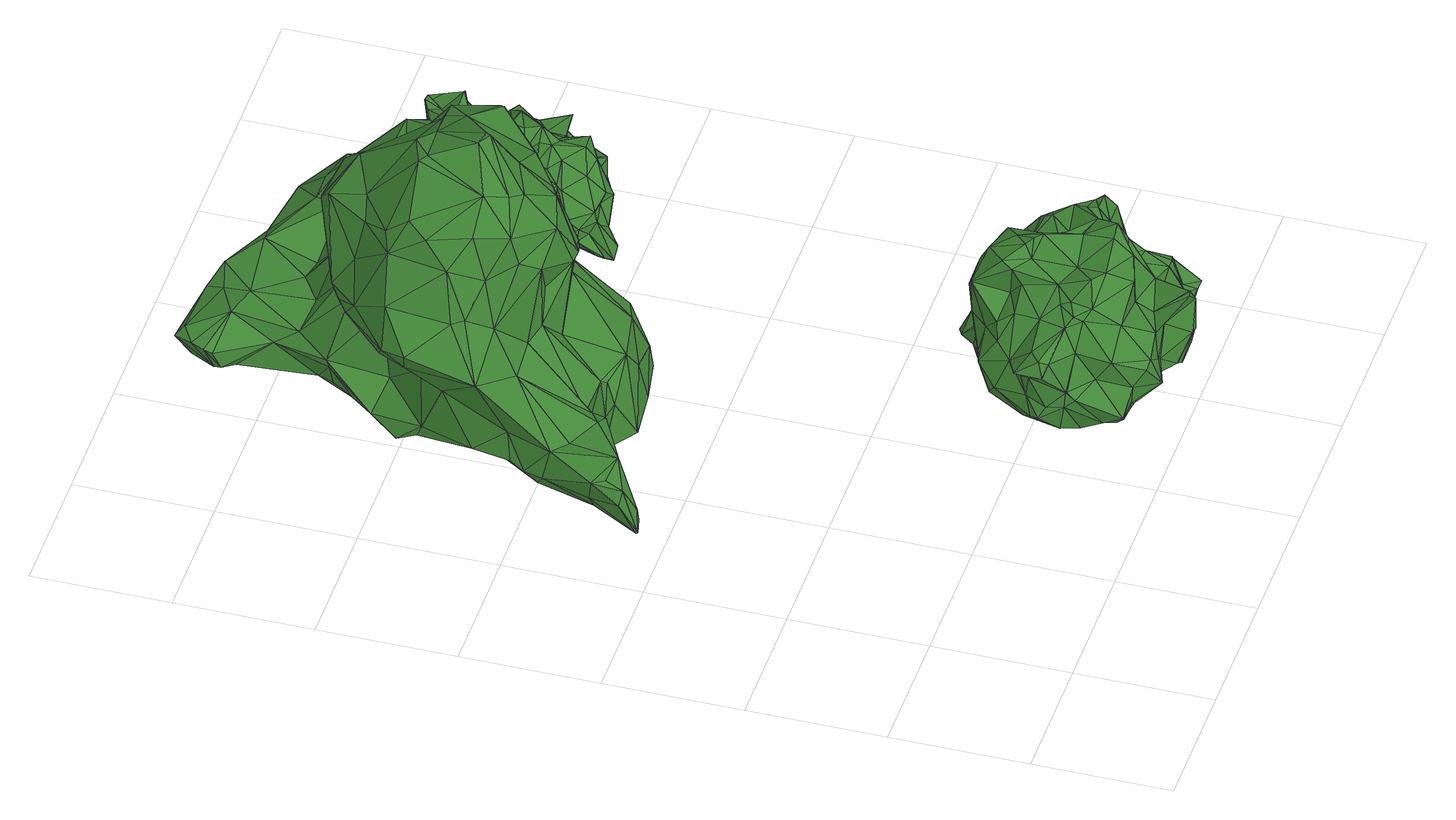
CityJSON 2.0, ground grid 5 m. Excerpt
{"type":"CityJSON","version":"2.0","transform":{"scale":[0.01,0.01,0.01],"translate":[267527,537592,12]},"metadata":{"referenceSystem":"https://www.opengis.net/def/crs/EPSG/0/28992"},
"CityObjects":{
"tree1":{"type":"SolitaryVegetationObject","attributes":{"gtid":482,"crown_width_m":8.17,"crown_median_z":16.03,"crown_r50_m":0.306,"crown_porosity":0.912,"trunk_H_m":2.84,"trunk_DBH_m":0.209,"trunk_radius_m":0.105,"trunk_base_height_m":13.19,"original_gtid":"484"},"geometry":[{"type":"Solid","lod":"3","boundaries":[[[[0,1,2]],[[3,4,5]],[[6,7,8]],[[9,10,11]],[[12,13,14]],[[15,16,17]],[[18,17,16]],[[19,20,21]],[[22,23,24]],[[25,26,27]],[[28,29,30]],[[31,32,26]],[[33,34,35]],[[12,36,13]],[[37,38,39]],[[40,41,42]],[[43,41,40]],[[44,45,46]],[[46,45,47]],[[48,49,50]],[[37,46,51]],[[52,53,54]],[[55,56,57]],[[14,13,58]],[[46,47,51]],[[59,56,60]],[[61,62,63]],[[64,20,65]],[[66,20,64]],[[67,68,69]],[[70,60,56]],[[70,56,55]],[[71,72,73]],[[74,75,76]],[[77,78,79]],[[80,81,75]],[[82,75,81]],[[83,84,85]],[[86,87,88]],[[89,9,90]],[[70,55,38]],[[38,55,57]],[[91,92,30]],[[75,74,80]],[[93,94,95]],[[50,96,97]],[[98,99,100]],[[9,11,101]],[[63,95,94]],[[21,20,66]],[[102,70,42]],[[64,65,103]],[[59,60,17]],[[43,104,58]],[[1,105,106]],[[9,89,10]],[[107,108,109]],[[110,111,112]],[[23,92,24]],[[113,95,63]],[[114,115,107]],[[108,107,115]],[[54,116,117]],[[118,54,117]],[[54,119,52]],[[120,121,122]],[[120,122,123]],[[124,17,18]],[[124,59,17]],[[24,125,126]],[[22,30,23]],[[28,30,22]],[[21,66,127]],[[99,49,71]],[[71,86,72]],[[106,72,86]],[[10,89,8]],[[11,10,128]],[[30,92,23]],[[129,94,93]],[[50,99,84]],[[130,131,127]],[[130,127,66]],[[132,0,133]],[[134,114,107]],[[134,107,135]],[[135,107,64]],[[111,136,137]],[[99,50,49]],[[24,126,22]],[[19,138,20]],[[139,140,141]],[[142,143,144]],[[139,145,146]],[[136,111,123]],[[65,147,122]],[[138,147,65]],[[148,58,45]],[[66,109,149]],[[150,92,132]],[[122,147,123]],[[142,123,147]],[[99,98,84]],[[146,151,152]],[[153,154,155]],[[156,124,157]],[[149,78,158]],[[131,77,28]],[[67,90,9]],[[1,0,105]],[[68,9,101]],[[119,54,112]],[[68,101,35]],[[33,128,7]],[[159,125,132]],[[90,16,160]],[[33,35,128]],[[161,31,26]],[[128,35,101]],[[128,101,11]],[[98,100,162]],[[148,45,163]],[[164,163,45]],[[43,37,104]],[[73,162,100]],[[69,18,67]],[[165,166,167]],[[165,167,168]],[[61,63,94]],[[61,94,129]],[[68,67,9]],[[165,169,170]],[[84,96,50]],[[148,163,171]],[[83,172,173]],[[90,169,89]],[[37,39,46]],[[85,81,174]],[[173,172,63]],[[135,103,175]],[[176,177,27]],[[112,118,178]],[[7,178,118]],[[32,179,180]],[[181,182,2]],[[27,177,25]],[[183,170,160]],[[183,165,170]],[[164,184,163]],[[62,163,184]],[[46,181,44]],[[39,181,46]],[[122,185,65]],[[79,186,162]],[[186,98,162]],[[187,157,116]],[[70,38,42]],[[123,188,120]],[[79,28,77]],[[29,28,79]],[[29,79,73]],[[189,190,164]],[[164,190,48]],[[73,79,162]],[[191,167,166]],[[67,16,90]],[[124,18,69]],[[132,133,159]],[[184,97,62]],[[192,125,159]],[[144,143,193]],[[19,193,143]],[[140,194,195]],[[64,107,109]],[[66,64,109]],[[165,168,110]],[[6,165,110]],[[129,171,61]],[[196,3,5]],[[174,108,115]],[[34,157,124]],[[84,197,76]],[[98,197,84]],[[180,146,32]],[[168,167,198]],[[191,198,167]],[[113,199,5]],[[26,200,201]],[[140,195,3]],[[60,202,17]],[[112,137,119]],[[51,104,37]],[[139,141,175]],[[96,84,83]],[[203,204,31]],[[64,103,135]],[[134,135,175]],[[134,175,141]],[[205,206,207]],[[208,92,91]],[[132,92,208]],[[19,143,138]],[[76,209,74]],[[202,15,17]],[[208,72,106]],[[91,72,208]],[[194,210,195]],[[134,141,196]],[[134,196,114]],[[25,202,161]],[[60,161,202]],[[211,212,159]],[[175,103,188]],[[84,82,85]],[[52,192,53]],[[116,54,53]],[[50,184,48]],[[205,207,126]],[[164,48,184]],[[139,213,145]],[[157,187,156]],[[30,29,91]],[[126,193,19]],[[91,29,73]],[[39,182,181]],[[155,182,39]],[[163,62,171]],[[187,116,53]],[[65,20,138]],[[39,214,155]],[[215,216,153]],[[124,153,216]],[[173,97,96]],[[15,25,177]],[[148,171,14]],[[217,194,140]],[[146,194,217]],[[146,217,140]],[[129,14,171]],[[35,69,68]],[[35,34,69]],[[196,218,114]],[[91,73,72]],[[196,5,218]],[[176,219,220]],[[128,8,7]],[[221,166,183]],[[219,166,221]],[[142,144,137]],[[142,137,136]],[[215,222,57]],[[153,222,215]],[[222,153,155]],[[120,185,121]],[[10,8,128]],[[63,172,199]],[[223,199,172]],[[154,153,224]],[[221,183,220]],[[221,220,219]],[[126,207,22]],[[45,58,47]],[[222,214,57]],[[77,131,130]],[[202,25,15]],[[155,225,182]],[[2,182,225]],[[96,83,173]],[[177,176,220]],[[144,193,192]],[[77,130,158]],[[201,176,27]],[[27,26,201]],[[58,104,47]],[[115,114,218]],[[141,140,196]],[[3,196,140]],[[139,175,226]],[[139,226,213]],[[103,65,185]],[[179,227,210]],[[195,210,227]],[[93,195,227]],[[34,124,69]],[[146,200,32]],[[218,85,174]],[[5,199,218]],[[218,199,223]],[[115,218,174]],[[37,43,38]],[[38,43,42]],[[43,40,42]],[[47,104,51]],[[228,161,60]],[[112,178,6]],[[25,161,26]],[[28,206,131]],[[180,194,146]],[[188,229,198]],[[110,229,111]],[[123,111,229]],[[230,5,4]],[[159,231,53]],[[53,192,159]],[[201,151,176]],[[187,231,156]],[[53,231,187]],[[136,123,142]],[[8,169,6]],[[177,220,15]],[[183,15,220]],[[121,185,122]],[[28,22,206]],[[156,232,124]],[[153,124,232]],[[71,100,99]],[[118,33,7]],[[112,54,118]],[[180,210,194]],[[180,179,210]],[[19,127,205]],[[31,233,203]],[[161,233,31]],[[228,233,161]],[[118,117,33]],[[228,60,233]],[[188,213,226]],[[188,226,175]],[[6,178,7]],[[6,169,165]],[[12,233,102]],[[203,233,12]],[[186,78,209]],[[74,209,78]],[[139,146,140]],[[154,234,235]],[[154,235,225]],[[148,14,58]],[[63,97,173]],[[13,41,58]],[[43,58,41]],[[80,74,78]],[[149,80,78]],[[133,211,159]],[[231,159,212]],[[231,212,236]],[[231,236,156]],[[234,211,0]],[[0,211,133]],[[209,76,197]],[[209,197,98]],[[62,97,63]],[[62,61,171]],[[63,199,113]],[[155,154,225]],[[160,16,183]],[[186,209,98]],[[153,232,224]],[[85,82,81]],[[71,87,86]],[[56,216,57]],[[237,190,238]],[[237,238,44]],[[57,214,38]],[[39,38,214]],[[88,49,48]],[[49,88,87]],[[232,239,224]],[[0,132,105]],[[149,158,130]],[[149,130,66]],[[83,223,172]],[[157,34,117]],[[95,240,93]],[[203,12,227]],[[126,125,193]],[[192,193,125]],[[223,83,85]],[[85,218,223]],[[189,164,238]],[[205,126,19]],[[92,125,24]],[[207,206,22]],[[150,132,125]],[[150,125,92]],[[155,214,222]],[[3,240,4]],[[149,109,81]],[[174,81,108]],[[108,81,109]],[[213,188,198]],[[188,123,229]],[[229,110,168]],[[198,229,168]],[[76,75,82]],[[76,82,84]],[[52,144,192]],[[240,230,4]],[[129,241,14]],[[14,241,12]],[[41,13,36]],[[240,195,93]],[[240,3,195]],[[158,78,77]],[[219,151,213]],[[145,213,151]],[[176,151,219]],[[165,183,166]],[[149,81,80]],[[145,151,146]],[[79,78,186]],[[73,100,71]],[[21,127,19]],[[206,205,127]],[[206,127,131]],[[93,241,129]],[[12,241,93]],[[1,190,237]],[[183,16,15]],[[110,112,6]],[[227,204,203]],[[234,0,2]],[[184,50,97]],[[181,237,44]],[[8,89,169]],[[160,170,169]],[[90,160,169]],[[227,179,204]],[[157,117,116]],[[34,33,117]],[[240,95,230]],[[230,113,5]],[[230,95,113]],[[208,105,132]],[[106,105,208]],[[44,238,45]],[[164,45,238]],[[18,16,67]],[[189,238,190]],[[57,216,215]],[[147,138,143]],[[56,59,216]],[[71,49,87]],[[93,227,12]],[[31,204,179]],[[31,179,32]],[[147,143,142]],[[234,212,211]],[[236,212,154]],[[154,212,234]],[[26,32,200]],[[236,154,239]],[[2,225,235]],[[2,235,234]],[[124,216,59]],[[190,242,48]],[[2,237,181]],[[2,1,237]],[[152,151,200]],[[200,151,201]],[[119,137,52]],[[144,52,137]],[[111,137,112]],[[188,103,185]],[[188,185,120]],[[232,156,239]],[[233,243,102]],[[233,60,243]],[[102,243,70]],[[60,70,243]],[[42,36,102]],[[102,36,12]],[[42,41,36]],[[154,224,239]],[[236,239,156]],[[146,152,200]],[[219,191,166]],[[219,213,191]],[[198,191,213]],[[106,86,242]],[[88,242,86]],[[88,48,242]],[[106,242,1]],[[190,1,242]],[[244,245,246]],[[244,246,247]],[[247,246,248]],[[247,248,249]],[[246,245,250]],[[246,250,248]],[[248,250,251]],[[248,251,249]],[[250,245,252]],[[250,252,251]],[[251,252,253]],[[251,253,249]],[[252,245,254]],[[252,254,253]],[[253,254,255]],[[253,255,249]],[[254,245,256]],[[254,256,255]],[[255,256,257]],[[255,257,249]],[[256,245,258]],[[256,258,257]],[[257,258,259]],[[257,259,249]],[[258,245,260]],[[258,260,259]],[[259,260,261]],[[259,261,249]],[[260,245,262]],[[260,262,261]],[[261,262,263]],[[261,263,249]],[[262,245,264]],[[262,264,263]],[[263,264,265]],[[263,265,249]],[[264,245,266]],[[264,266,265]],[[265,266,267]],[[265,267,249]],[[266,245,268]],[[266,268,267]],[[267,268,269]],[[267,269,249]],[[268,245,270]],[[268,270,269]],[[269,270,271]],[[269,271,249]],[[270,245,272]],[[270,272,271]],[[271,272,273]],[[271,273,249]],[[272,245,274]],[[272,274,273]],[[273,274,275]],[[273,275,249]],[[274,245,276]],[[274,276,275]],[[275,276,277]],[[275,277,249]],[[276,245,278]],[[276,278,277]],[[277,278,279]],[[277,279,249]],[[278,245,280]],[[278,280,279]],[[279,280,281]],[[279,281,249]],[[280,245,282]],[[280,282,281]],[[281,282,283]],[[281,283,249]],[[282,245,284]],[[282,284,283]],[[283,284,285]],[[283,285,249]],[[284,245,286]],[[284,286,285]],[[285,286,287]],[[285,287,249]],[[286,245,288]],[[286,288,287]],[[287,288,289]],[[287,289,249]],[[288,245,290]],[[288,290,289]],[[289,290,291]],[[289,291,249]],[[290,245,292]],[[290,292,291]],[[291,292,293]],[[291,293,249]],[[292,245,244]],[[292,244,293]],[[293,244,247]],[[293,247,249]]]]}]},
"tree2":{"type":"SolitaryVegetationObject","attributes":{"gtid":319,"crown_width_m":15.21,"crown_median_z":16.75,"crown_r50_m":0.359,"crown_porosity":0.892,"trunk_H_m":3.74,"trunk_DBH_m":0.503,"trunk_radius_m":0.252,"trunk_base_height_m":13.01,"original_gtid":"319"},"geometry":[{"type":"Solid","lod":"3","boundaries":[[[[294,295,296]],[[297,298,299]],[[300,301,302]],[[303,304,305]],[[306,307,308]],[[296,309,310]],[[311,312,313]],[[305,313,312]],[[302,314,315]],[[316,317,318]],[[319,318,317]],[[320,321,322]],[[323,324,325]],[[326,327,328]],[[327,329,328]],[[330,331,332]],[[333,332,331]],[[334,316,318]],[[335,336,337]],[[338,339,340]],[[341,342,343]],[[344,345,346]],[[347,348,349]],[[342,350,343]],[[299,351,294]],[[295,294,351]],[[352,353,354]],[[347,355,348]],[[294,356,357]],[[358,357,356]],[[359,360,361]],[[362,361,360]],[[363,298,297]],[[364,365,366]],[[299,298,351]],[[351,298,295]],[[363,295,298]],[[363,367,309]],[[363,296,295]],[[368,297,299]],[[363,309,296]],[[369,370,362]],[[371,372,347]],[[373,374,375]],[[375,326,373]],[[376,377,378]],[[339,379,380]],[[381,382,383]],[[321,320,384]],[[385,384,320]],[[385,365,384]],[[334,318,386]],[[387,388,389]],[[299,357,390]],[[299,391,392]],[[393,301,394]],[[301,395,394]],[[396,397,300]],[[398,399,400]],[[401,402,403]],[[359,396,315]],[[316,404,311]],[[381,405,406]],[[407,408,409]],[[330,410,411]],[[330,411,412]],[[413,311,313]],[[413,313,414]],[[415,416,417]],[[418,419,402]],[[346,389,344]],[[420,421,422]],[[361,396,359]],[[423,396,361]],[[424,425,426]],[[427,426,425]],[[392,424,426]],[[423,397,396]],[[403,402,428]],[[403,428,390]],[[429,388,387]],[[382,430,383]],[[368,426,431]],[[432,324,433]],[[434,325,435]],[[336,436,437]],[[438,436,336]],[[297,367,363]],[[392,391,424]],[[366,367,364]],[[439,440,441]],[[376,442,443]],[[444,445,434]],[[344,446,345]],[[386,447,448]],[[386,448,449]],[[446,346,345]],[[427,431,426]],[[450,451,452]],[[453,380,454]],[[455,319,456]],[[380,457,458]],[[294,357,299]],[[459,315,314]],[[314,341,459]],[[364,384,365]],[[460,444,435]],[[390,357,403]],[[461,358,296]],[[424,391,428]],[[444,434,435]],[[335,376,378]],[[445,462,463]],[[445,444,462]],[[364,431,427]],[[364,427,384]],[[464,395,465]],[[299,390,391]],[[393,394,464]],[[393,464,449]],[[466,464,467]],[[413,441,440]],[[297,368,367]],[[368,431,367]],[[401,403,358]],[[357,358,403]],[[301,300,397]],[[344,389,388]],[[468,388,429]],[[469,470,471]],[[368,299,392]],[[311,443,442]],[[366,365,472]],[[344,388,468]],[[417,473,415]],[[431,364,367]],[[465,467,464]],[[387,474,429]],[[466,427,475]],[[476,477,478]],[[340,479,480]],[[344,468,446]],[[355,372,414]],[[420,346,481]],[[381,482,382]],[[358,356,296]],[[296,356,294]],[[412,353,473]],[[412,483,353]],[[484,485,486]],[[487,480,332]],[[326,488,327]],[[300,302,396]],[[463,489,438]],[[396,302,315]],[[302,301,350]],[[327,488,490]],[[461,401,358]],[[470,469,491]],[[316,311,317]],[[492,482,381]],[[347,372,355]],[[362,370,493]],[[490,494,495]],[[309,472,310]],[[471,349,409]],[[415,329,416]],[[496,422,421]],[[497,498,411]],[[410,497,411]],[[414,313,305]],[[463,462,489]],[[307,333,331]],[[476,494,490]],[[488,476,490]],[[499,495,494]],[[495,307,306]],[[399,500,323]],[[323,500,501]],[[502,307,499]],[[470,349,471]],[[308,307,331]],[[503,504,505]],[[506,505,379]],[[417,490,306]],[[504,362,360]],[[504,360,459]],[[349,407,409]],[[409,337,471]],[[417,416,490]],[[490,416,327]],[[507,473,417]],[[329,327,416]],[[476,488,375]],[[508,415,473]],[[305,349,348]],[[305,348,355]],[[407,305,304]],[[305,407,349]],[[417,308,507]],[[349,470,347]],[[491,347,470]],[[509,510,370]],[[493,322,511]],[[443,428,419]],[[443,419,376]],[[306,308,417]],[[507,412,473]],[[508,473,437]],[[490,495,306]],[[495,499,307]],[[453,454,512]],[[513,442,376]],[[411,514,412]],[[511,395,515]],[[319,512,454]],[[464,394,395]],[[375,488,326]],[[303,312,442]],[[502,499,450]],[[474,516,429]],[[511,515,517]],[[458,518,447]],[[478,494,476]],[[478,499,494]],[[311,442,312]],[[318,319,458]],[[519,479,455]],[[452,480,487]],[[450,452,502]],[[487,502,452]],[[474,484,486]],[[422,484,474]],[[371,347,491]],[[510,520,521]],[[342,314,302]],[[341,314,342]],[[406,477,374]],[[375,374,477]],[[504,522,369]],[[336,335,438]],[[523,377,398]],[[456,485,484]],[[343,459,341]],[[484,422,456]],[[481,332,519]],[[414,305,355]],[[372,371,414]],[[367,472,309]],[[366,472,367]],[[368,392,426]],[[492,324,323]],[[383,405,381]],[[412,507,330]],[[409,408,513]],[[326,524,373]],[[460,435,524]],[[435,373,524]],[[303,305,312]],[[424,428,425]],[[391,390,428]],[[509,520,510]],[[374,381,406]],[[459,359,315]],[[452,525,480]],[[461,296,526]],[[340,480,525]],[[523,400,527]],[[523,398,400]],[[513,376,528]],[[466,467,427]],[[513,408,303]],[[334,466,316]],[[340,453,479]],[[303,442,513]],[[445,527,434]],[[525,451,338]],[[529,520,509]],[[519,332,479]],[[304,408,407]],[[527,400,325]],[[339,338,379]],[[517,362,493]],[[350,301,530]],[[393,530,301]],[[371,441,414]],[[485,441,371]],[[517,493,511]],[[510,310,385]],[[328,329,531]],[[334,449,466]],[[453,340,339]],[[321,467,465]],[[384,467,321]],[[319,440,456]],[[479,332,480]],[[465,395,511]],[[412,514,483]],[[427,467,384]],[[511,322,465]],[[465,322,321]],[[337,409,528]],[[337,528,335]],[[486,485,491]],[[371,491,485]],[[381,433,492]],[[527,378,523]],[[335,528,376]],[[527,445,378]],[[462,460,489]],[[405,532,406]],[[439,456,440]],[[449,464,466]],[[325,324,533]],[[466,475,316]],[[519,455,496]],[[504,369,362]],[[414,441,413]],[[350,530,448]],[[469,534,535]],[[492,323,501]],[[501,482,492]],[[536,446,537]],[[303,408,304]],[[479,453,455]],[[487,333,502]],[[307,502,333]],[[378,377,523]],[[425,475,427]],[[447,386,458]],[[429,516,468]],[[518,458,457]],[[385,310,365]],[[373,435,533]],[[521,526,538]],[[452,451,525]],[[459,360,359]],[[456,439,485]],[[537,539,497]],[[539,537,446]],[[498,514,411]],[[434,527,325]],[[506,451,540]],[[521,310,510]],[[501,500,541]],[[338,451,506]],[[413,317,311]],[[446,481,346]],[[397,395,301]],[[397,423,395]],[[472,365,310]],[[418,398,419]],[[526,418,461]],[[296,310,526]],[[538,526,310]],[[400,399,323]],[[325,400,323]],[[458,319,380]],[[382,482,430]],[[482,501,430]],[[507,308,330]],[[496,421,519]],[[435,325,533]],[[387,542,474]],[[521,520,529]],[[538,310,521]],[[543,378,445]],[[518,457,447]],[[343,379,505]],[[485,439,441]],[[380,379,457]],[[544,505,506]],[[544,503,505]],[[330,308,331]],[[481,410,332]],[[330,332,410]],[[338,506,379]],[[409,513,528]],[[422,474,420]],[[545,311,404]],[[545,404,443]],[[545,443,311]],[[536,481,446]],[[389,542,387]],[[425,404,475]],[[316,475,404]],[[328,460,326]],[[444,460,462]],[[460,524,326]],[[491,546,486]],[[516,486,546]],[[491,469,546]],[[436,531,508]],[[546,469,535]],[[546,535,539]],[[450,499,532]],[[336,352,337]],[[471,337,352]],[[471,352,469]],[[352,354,469]],[[374,432,381]],[[433,381,432]],[[373,432,374]],[[454,380,319]],[[468,516,446]],[[318,458,386]],[[334,386,449]],[[536,537,410]],[[486,516,474]],[[534,469,354]],[[497,539,534]],[[539,535,534]],[[404,547,443]],[[425,547,404]],[[428,547,425]],[[536,410,481]],[[459,505,504]],[[541,399,529]],[[430,522,503]],[[503,522,504]],[[430,501,522]],[[433,324,492]],[[510,322,370]],[[493,370,322]],[[373,533,432]],[[432,533,324]],[[320,322,510]],[[385,320,510]],[[338,340,525]],[[443,547,428]],[[445,463,543]],[[438,543,463]],[[515,423,548]],[[515,548,517]],[[405,383,544]],[[343,505,459]],[[423,361,548]],[[449,530,393]],[[332,333,487]],[[448,530,449]],[[413,440,319]],[[319,317,413]],[[423,515,395]],[[405,450,532]],[[437,436,508]],[[508,531,415]],[[329,415,531]],[[380,453,339]],[[375,477,476]],[[455,512,319]],[[453,512,455]],[[430,544,383]],[[544,430,503]],[[405,540,450]],[[450,540,451]],[[540,405,506]],[[405,544,506]],[[353,514,354]],[[483,514,353]],[[437,473,353]],[[420,542,346]],[[543,335,378]],[[438,335,543]],[[489,436,438]],[[447,457,343]],[[343,457,379]],[[402,419,428]],[[419,377,376]],[[534,514,498]],[[437,353,336]],[[352,336,353]],[[532,499,549]],[[406,549,477]],[[478,477,549]],[[532,549,406]],[[478,549,499]],[[516,546,539]],[[516,539,446]],[[419,398,377]],[[474,542,420]],[[401,418,402]],[[461,418,401]],[[521,418,526]],[[529,399,418]],[[529,418,521]],[[399,398,418]],[[550,369,522]],[[550,522,501]],[[541,369,550]],[[541,550,501]],[[534,498,497]],[[537,497,410]],[[489,531,436]],[[460,328,531]],[[460,531,489]],[[534,354,514]],[[389,346,542]],[[399,541,500]],[[541,509,369]],[[509,370,369]],[[342,302,350]],[[456,422,496]],[[456,496,455]],[[541,529,509]],[[481,421,420]],[[481,519,421]],[[447,343,350]],[[448,447,350]],[[517,548,362]],[[361,362,548]],[[551,552,553]],[[551,553,554]],[[554,553,555]],[[554,555,556]],[[553,552,557]],[[553,557,555]],[[555,557,558]],[[555,558,556]],[[557,552,559]],[[557,559,558]],[[558,559,560]],[[558,560,556]],[[559,552,561]],[[559,561,560]],[[560,561,562]],[[560,562,556]],[[561,552,563]],[[561,563,562]],[[562,563,564]],[[562,564,556]],[[563,552,565]],[[563,565,564]],[[564,565,566]],[[564,566,556]],[[565,552,567]],[[565,567,566]],[[566,567,568]],[[566,568,556]],[[567,552,569]],[[567,569,568]],[[568,569,570]],[[568,570,556]],[[569,552,571]],[[569,571,570]],[[570,571,572]],[[570,572,556]],[[571,552,573]],[[571,573,572]],[[572,573,574]],[[572,574,556]],[[573,552,575]],[[573,575,574]],[[574,575,576]],[[574,576,556]],[[575,552,577]],[[575,577,576]],[[576,577,578]],[[576,578,556]],[[577,552,579]],[[577,579,578]],[[578,579,580]],[[578,580,556]],[[579,552,581]],[[579,581,580]],[[580,581,582]],[[580,582,556]],[[581,552,583]],[[581,583,582]],[[582,583,584]],[[582,584,556]],[[583,552,585]],[[583,585,584]],[[584,585,586]],[[584,586,556]],[[585,552,587]],[[585,587,586]],[[586,587,588]],[[586,588,556]],[[587,552,589]],[[587,589,588]],[[588,589,590]],[[588,590,556]],[[589,552,591]],[[589,591,590]],[[590,591,592]],[[590,592,556]],[[591,552,593]],[[591,593,592]],[[592,593,594]],[[592,594,556]],[[593,552,595]],[[593,595,594]],[[594,595,596]],[[594,596,556]],[[595,552,597]],[[595,597,596]],[[596,597,598]],[[596,598,556]],[[597,552,599]],[[597,599,598]],[[598,599,600]],[[598,600,556]],[[599,552,551]],[[599,551,600]],[[600,551,554]],[[600,554,556]]]]}]},
"tree3":{"type":"SolitaryVegetationObject","attributes":{"gtid":589,"crown_width_m":6.62,"crown_median_z":15.22,"crown_r50_m":0.28,"crown_porosity":0.915,"trunk_H_m":2.21,"trunk_DBH_m":0.139,"trunk_radius_m":0.0696,"trunk_base_height_m":13.01,"original_gtid":"591"},"geometry":[{"type":"Solid","lod":"3","boundaries":[[[[601,602,603]],[[604,605,606]],[[607,608,609]],[[610,611,612]],[[613,614,615]],[[616,617,618]],[[609,619,620]],[[621,622,623]],[[624,625,626]],[[627,625,624]],[[628,629,630]],[[629,631,630]],[[632,633,634]],[[635,636,637]],[[635,638,636]],[[639,640,641]],[[642,626,643]],[[603,602,644]],[[645,646,647]],[[642,648,625]],[[649,650,651]],[[652,653,654]],[[655,656,657]],[[658,659,660]],[[661,662,663]],[[664,665,666]],[[667,665,664]],[[651,668,669]],[[610,612,670]],[[603,671,672]],[[673,674,675]],[[676,677,678]],[[648,679,680]],[[681,682,683]],[[684,685,686]],[[687,688,605]],[[687,605,689]],[[666,690,691]],[[692,693,619]],[[694,695,696]],[[690,607,697]],[[690,697,691]],[[698,699,700]],[[632,664,666]],[[647,646,701]],[[702,613,615]],[[703,704,705]],[[639,706,685]],[[629,628,649]],[[644,707,603]],[[603,707,671]],[[708,709,710]],[[619,609,692]],[[644,711,707]],[[604,712,713]],[[714,715,675]],[[675,715,673]],[[603,672,601]],[[703,715,659]],[[629,716,631]],[[717,718,671]],[[619,693,719]],[[720,719,693]],[[721,614,647]],[[687,722,688]],[[686,688,722]],[[719,620,619]],[[719,682,620]],[[620,682,681]],[[723,648,683]],[[680,679,724]],[[670,724,679]],[[658,705,704]],[[610,643,725]],[[726,725,643]],[[718,727,712]],[[671,601,672]],[[686,706,688]],[[728,729,611]],[[726,730,725]],[[637,731,669]],[[732,660,659]],[[732,733,660]],[[714,732,659]],[[721,615,614]],[[705,734,735]],[[736,737,738]],[[739,735,655]],[[705,740,734]],[[725,730,655]],[[601,671,712]],[[733,741,660]],[[610,725,728]],[[742,702,743]],[[702,738,613]],[[744,613,738]],[[723,683,682]],[[745,629,649]],[[728,611,610]],[[726,655,730]],[[726,739,655]],[[686,685,706]],[[662,746,747]],[[746,662,748]],[[658,740,705]],[[660,740,658]],[[737,749,750]],[[621,749,736]],[[711,644,629]],[[661,682,719]],[[644,602,606]],[[751,713,697]],[[751,697,607]],[[688,706,752]],[[691,697,713]],[[713,712,727]],[[713,727,633]],[[695,753,696]],[[754,696,753]],[[744,645,613]],[[614,613,645]],[[645,647,614]],[[711,636,755]],[[756,757,695]],[[645,744,757]],[[624,626,642]],[[758,759,760]],[[646,757,756]],[[646,645,757]],[[726,643,626]],[[682,661,723]],[[663,723,661]],[[761,762,763]],[[698,652,764]],[[698,764,699]],[[634,717,765]],[[766,657,656]],[[711,755,707]],[[767,718,717]],[[768,758,769]],[[623,652,770]],[[622,618,617]],[[771,772,746]],[[650,773,641]],[[774,775,776]],[[777,778,637]],[[667,779,780]],[[781,700,720]],[[698,700,781]],[[725,657,782]],[[783,728,782]],[[625,747,768]],[[769,625,768]],[[607,609,784]],[[607,784,689]],[[669,777,637]],[[785,709,786]],[[710,709,785]],[[787,732,676]],[[784,620,788]],[[784,609,620]],[[666,691,632]],[[633,632,691]],[[689,788,687]],[[784,788,689]],[[605,604,789]],[[633,691,713]],[[767,634,727]],[[790,778,777]],[[735,791,792]],[[735,792,656]],[[623,748,653]],[[793,794,761]],[[664,779,667]],[[795,796,797]],[[734,740,660]],[[745,711,629]],[[615,721,743]],[[615,743,702]],[[791,796,795]],[[751,689,789]],[[708,710,785]],[[798,799,800]],[[781,720,693]],[[642,670,648]],[[721,647,701]],[[722,687,788]],[[625,648,723]],[[761,763,793]],[[801,694,802]],[[660,741,734]],[[739,626,769]],[[748,662,653]],[[786,709,803]],[[738,702,742]],[[692,608,804]],[[670,679,648]],[[791,734,796]],[[782,805,641]],[[806,657,766]],[[782,657,806]],[[605,789,689]],[[713,789,604]],[[751,789,713]],[[736,749,737]],[[662,747,663]],[[673,715,759]],[[760,759,715]],[[655,657,725]],[[653,652,623]],[[739,769,760]],[[767,717,634]],[[661,653,662]],[[661,654,653]],[[723,663,747]],[[704,703,659]],[[704,659,658]],[[639,685,807]],[[685,808,807]],[[803,709,795]],[[776,775,669]],[[777,669,775]],[[695,774,756]],[[642,610,670]],[[714,659,715]],[[809,739,760]],[[746,768,747]],[[681,683,680]],[[683,648,680]],[[621,810,622]],[[771,623,622]],[[809,760,811]],[[760,715,811]],[[812,606,602]],[[812,602,601]],[[754,779,664]],[[694,761,695]],[[761,790,695]],[[778,794,637]],[[637,794,635]],[[635,794,793]],[[649,628,650]],[[778,761,794]],[[790,761,778]],[[639,813,706]],[[752,706,813]],[[735,656,655]],[[785,786,776]],[[761,694,801]],[[762,632,634]],[[813,814,628]],[[773,628,814]],[[773,814,813]],[[785,669,668]],[[785,776,669]],[[762,664,632]],[[634,633,727]],[[684,686,815]],[[722,815,686]],[[723,747,816]],[[667,780,770]],[[717,707,765]],[[786,701,776]],[[646,756,701]],[[651,669,731]],[[817,797,741]],[[817,741,818]],[[735,811,705]],[[745,649,731]],[[793,763,635]],[[792,766,656]],[[726,626,739]],[[809,735,739]],[[651,731,649]],[[758,746,759]],[[674,759,746]],[[627,642,625]],[[795,709,708]],[[792,795,708]],[[685,819,808]],[[684,819,685]],[[738,817,736]],[[742,817,738]],[[797,817,742]],[[612,611,820]],[[711,745,731]],[[723,816,625]],[[611,808,820]],[[806,766,668]],[[785,668,766]],[[623,770,621]],[[693,698,781]],[[803,821,786]],[[822,821,798]],[[786,821,822]],[[642,643,610]],[[798,821,799]],[[639,807,729]],[[823,821,803]],[[801,802,762]],[[761,801,762]],[[708,766,792]],[[729,640,639]],[[767,727,718]],[[746,772,824]],[[746,824,674]],[[703,811,715]],[[638,634,765]],[[631,752,630]],[[731,636,711]],[[731,637,636]],[[790,774,695]],[[757,744,825]],[[701,756,774]],[[826,701,774]],[[826,774,776]],[[826,776,701]],[[625,816,747]],[[783,729,728]],[[694,696,802]],[[762,802,664]],[[754,802,696]],[[664,802,754]],[[720,700,699]],[[744,753,825]],[[757,825,695]],[[654,661,720]],[[654,720,699]],[[621,770,749]],[[749,770,780]],[[749,780,750]],[[769,626,625]],[[680,815,681]],[[698,770,652]],[[770,698,667]],[[661,719,720]],[[690,804,608]],[[690,608,607]],[[642,827,624]],[[828,698,693]],[[828,693,692]],[[824,829,674]],[[753,695,825]],[[809,811,735]],[[703,705,811]],[[698,804,665]],[[666,665,804]],[[638,765,636]],[[636,765,755]],[[755,765,707]],[[824,677,829]],[[676,714,677]],[[717,671,707]],[[698,665,667]],[[689,751,607]],[[729,807,611]],[[611,807,808]],[[795,792,791]],[[684,815,819]],[[788,815,722]],[[681,815,620]],[[788,620,815]],[[708,785,766]],[[758,768,746]],[[758,760,769]],[[674,673,759]],[[612,820,808]],[[815,724,819]],[[815,680,724]],[[622,617,771]],[[803,795,823]],[[670,808,724]],[[819,724,808]],[[701,786,822]],[[623,771,748]],[[654,699,764]],[[654,764,652]],[[743,721,798]],[[743,798,800]],[[771,746,748]],[[782,641,640]],[[783,640,729]],[[783,782,640]],[[612,808,670]],[[725,830,728]],[[728,830,782]],[[725,782,830]],[[823,799,821]],[[606,812,604]],[[712,604,812]],[[787,831,732]],[[718,712,671]],[[601,712,812]],[[779,753,780]],[[754,753,779]],[[780,753,750]],[[777,775,790]],[[688,631,605]],[[752,631,688]],[[605,631,606]],[[774,790,775]],[[650,805,651]],[[641,805,650]],[[806,805,782]],[[651,805,668]],[[668,805,806]],[[635,763,638]],[[634,763,762]],[[638,763,634]],[[609,608,692]],[[734,791,735]],[[828,804,698]],[[692,804,828]],[[666,804,690]],[[813,630,752]],[[628,630,813]],[[631,716,606]],[[733,818,741]],[[644,716,629]],[[676,616,787]],[[616,678,617]],[[644,606,716]],[[772,832,678]],[[832,617,678]],[[618,818,733]],[[832,772,771]],[[627,624,827]],[[627,827,642]],[[771,617,832]],[[622,810,618]],[[736,818,810]],[[618,810,818]],[[817,818,736]],[[736,810,621]],[[753,833,750]],[[744,833,753]],[[738,833,744]],[[737,750,833]],[[737,833,738]],[[732,831,733]],[[618,831,616]],[[733,831,618]],[[616,831,787]],[[675,674,829]],[[714,676,732]],[[742,743,823]],[[742,823,797]],[[823,795,797]],[[743,799,823]],[[800,799,743]],[[772,677,824]],[[701,834,721]],[[822,834,701]],[[796,741,797]],[[796,734,741]],[[772,678,677]],[[676,678,616]],[[829,677,675]],[[714,675,677]],[[798,834,822]],[[798,721,834]],[[650,628,773]],[[639,641,773]],[[639,773,813]],[[835,836,837]],[[835,837,838]],[[838,837,839]],[[838,839,840]],[[837,836,841]],[[837,841,839]],[[839,841,842]],[[839,842,840]],[[841,836,843]],[[841,843,842]],[[842,843,844]],[[842,844,840]],[[843,836,845]],[[843,845,844]],[[844,845,846]],[[844,846,840]],[[845,836,847]],[[845,847,846]],[[846,847,848]],[[846,848,840]],[[847,836,849]],[[847,849,848]],[[848,849,850]],[[848,850,840]],[[849,836,851]],[[849,851,850]],[[850,851,852]],[[850,852,840]],[[851,836,853]],[[851,853,852]],[[852,853,854]],[[852,854,840]],[[853,836,855]],[[853,855,854]],[[854,855,856]],[[854,856,840]],[[855,836,857]],[[855,857,856]],[[856,857,858]],[[856,858,840]],[[857,836,859]],[[857,859,858]],[[858,859,860]],[[858,860,840]],[[859,836,861]],[[859,861,860]],[[860,861,862]],[[860,862,840]],[[861,836,863]],[[861,863,862]],[[862,863,864]],[[862,864,840]],[[863,836,865]],[[863,865,864]],[[864,865,866]],[[864,866,840]],[[865,836,867]],[[865,867,866]],[[866,867,868]],[[866,868,840]],[[867,836,869]],[[867,869,868]],[[868,869,870]],[[868,870,840]],[[869,836,871]],[[869,871,870]],[[870,871,872]],[[870,872,840]],[[871,836,873]],[[871,873,872]],[[872,873,874]],[[872,874,840]],[[873,836,875]],[[873,875,874]],[[874,875,876]],[[874,876,840]],[[875,836,877]],[[875,877,876]],[[876,877,878]],[[876,878,840]],[[877,836,879]],[[877,879,878]],[[878,879,880]],[[878,880,840]],[[879,836,881]],[[879,881,880]],[[880,881,882]],[[880,882,840]],[[881,836,883]],[[881,883,882]],[[882,883,884]],[[882,884,840]],[[883,836,835]],[[883,835,884]],[[884,835,838]],[[884,838,840]]]]}]}
},
"vertices":[
[1386,455,207],[1323,544,239],[1390,524,265],[1392,512,787],[1376,540,775],[1323,534,729],[1730,152,339],[1775,139,205],[1823,101,302],[1884,156,301],[1878,121,280],[1879,142,254],[1552,701,560],[1500,748,477],[1474,751,503],[1765,328,512],[1770,274,473],[1728,389,415],[1806,264,383],[1257,58,351],[1206,84,487],[1174,88,465],[1155,185,232],[1178,212,217],[1212,197,219],[1820,383,600],[1769,442,655],[1784,414,668],[1097,218,267],[1103,297,222],[1152,270,215],[1669,562,652],[1663,486,707],[1761,174,197],[1711,236,212],[1872,224,231],[1583,684,461],[1584,738,233],[1655,656,246],[1564,653,217],[1546,686,352],[1533,714,443],[1614,673,367],[1558,727,303],[1406,708,196],[1376,794,297],[1453,782,209],[1475,831,232],[1186,664,314],[1103,617,306],[1112,658,422],[1485,826,228],[1478,54,266],[1529,190,216],[1590,127,217],[1755,563,244],[1761,520,286],[1729,539,208],[1455,778,348],[1763,458,310],[1735,503,425],[1307,748,584],[1275,727,491],[1247,723,645],[1209,187,610],[1283,88,542],[1130,197,506],[1828,208,407],[1883,222,277],[1847,267,310],[1677,611,338],[1076,490,255],[1157,465,228],[1068,359,234],[975,396,513],[992,414,569],[976,494,514],[1055,303,376],[1059,337,400],[1050,340,344],[1001,382,557],[1135,363,614],[1041,450,567],[1182,551,598],[1075,539,482],[1163,459,608],[1210,518,243],[1186,558,308],[1199,593,295],[1854,96,314],[1818,190,421],[1214,320,216],[1225,291,213],[1489,664,703],[1338,717,679],[1345,689,727],[1128,597,508],[1218,664,488],[1050,474,367],[1076,592,352],[1056,462,273],[1886,195,236],[1629,644,475],[1373,186,585],[1485,827,231],[1283,482,233],[1235,509,208],[1192,284,673],[1159,339,648],[1166,307,633],[1632,91,448],[1602,53,421],[1621,56,301],[1257,618,755],[1244,303,753],[1198,359,681],[1577,164,208],[1611,155,212],[1626,135,241],[1576,51,279],[1425,11,629],[1422,10,628],[1419,10,614],[1506,14,532],[1760,312,320],[1308,208,248],[1253,155,246],[1151,130,399],[1796,123,207],[1371,738,615],[1133,255,419],[1079,142,316],[1385,354,197],[1422,390,234],[1292,265,755],[1318,175,716],[1492,11,413],[1532,26,376],[1299,84,418],[1496,284,804],[1450,389,768],[1428,276,794],[1473,16,411],[1353,93,373],[1429,54,303],[1588,305,693],[1550,368,762],[1383,89,503],[1394,726,365],[1119,321,528],[1280,251,281],[1621,361,666],[1618,363,666],[1684,452,311],[1544,525,358],[1604,545,265],[1612,281,269],[1648,253,234],[1062,334,400],[1404,267,247],[1796,182,445],[1732,457,561],[1041,430,282],[1306,717,405],[1286,727,342],[1719,170,465],[1695,278,480],[1637,218,437],[1631,166,448],[1776,139,349],[1755,171,463],[1349,719,488],[1290,599,594],[1174,613,553],[1199,397,660],[1424,208,740],[1706,373,626],[1818,381,602],[1673,166,295],[1611,544,688],[1549,470,684],[1434,651,210],[1499,627,272],[1747,262,492],[1219,691,376],[1384,125,545],[1048,403,331],[1554,197,214],[1496,154,597],[1340,630,325],[1257,603,250],[1621,303,514],[1393,186,275],[1345,100,313],[1506,472,709],[1452,539,740],[1327,375,725],[1030,489,479],[1548,232,544],[1258,584,723],[1674,444,696],[1699,411,682],[1770,410,534],[1652,598,638],[1614,572,673],[1172,141,313],[1081,141,314],[1163,145,291],[1238,364,231],[1012,455,478],[1524,503,689],[1446,391,263],[1486,382,307],[1581,272,678],[1652,566,228],[1704,479,290],[1761,457,309],[1514,415,712],[1252,421,699],[1674,354,593],[1761,337,527],[1726,299,494],[1672,524,241],[1252,547,670],[1649,433,384],[1557,552,306],[1501,249,675],[1504,590,659],[1709,463,537],[1540,96,512],[1358,565,758],[1535,229,275],[1643,293,356],[1659,596,539],[1419,426,276],[1497,554,359],[1490,379,313],[1405,652,230],[1397,685,243],[1536,369,356],[1411,611,744],[1458,673,593],[1254,602,249],[1619,533,471],[1435,395,119],[1425,395,119],[1435,398,119],[1443,396,402],[1443,399,402],[1433,396,403],[1434,400,119],[1442,402,402],[1432,402,119],[1440,404,402],[1430,404,119],[1438,405,402],[1428,405,119],[1436,406,402],[1425,405,119],[1433,407,403],[1422,405,119],[1430,406,403],[1420,404,119],[1428,405,403],[1418,402,119],[1425,404,403],[1416,400,119],[1424,402,403],[1415,398,119],[1423,399,403],[1415,395,119],[1422,396,403],[1415,392,119],[1423,394,403],[1416,390,119],[1424,391,403],[1418,388,119],[1426,389,403],[1420,386,119],[1428,387,403],[1422,385,119],[1430,386,403],[1425,385,119],[1433,386,403],[1428,385,119],[1436,386,403],[1430,386,119],[1438,387,402],[1432,388,119],[1440,389,402],[1434,390,119],[1442,391,402],[1435,392,119],[1443,394,402],
[1752,2775,469],[1733,2824,462],[1674,2821,522],[1647,2892,221],[1707,2852,345],[1746,2766,371],[534,3236,312],[633,3223,209],[465,3139,331],[1067,2022,357],[1039,1852,369],[1058,1853,258],[365,2205,1187],[297,2276,1078],[348,2156,1027],[1563,2974,405],[1382,2980,509],[1059,2279,205],[1051,2028,317],[1004,2029,286],[424,3164,433],[443,3212,434],[905,2496,181],[822,2326,254],[682,2549,209],[497,2372,239],[1236,3082,343],[1156,3091,279],[1104,3130,358],[955,2656,827],[891,2764,1008],[1056,2535,1006],[687,2423,1345],[598,2255,1405],[683,2249,1383],[670,2231,1386],[351,2126,822],[277,2206,898],[193,2146,692],[259,2251,886],[730,2742,221],[1014,2132,769],[819,1968,872],[923,2024,702],[521,2570,653],[507,2537,392],[336,2376,599],[428,3133,418],[451,3109,345],[556,2957,407],[113,1606,425],[129,1671,444],[108,1717,438],[871,1741,208],[1029,1770,207],[996,1772,319],[537,3082,297],[1749,2802,412],[842,1997,713],[701,1953,879],[654,1977,592],[1030,1776,204],[1682,2739,530],[1647,2672,475],[1608,2660,564],[505,3252,449],[710,3176,473],[736,3244,443],[810,3203,499],[1668,2917,363],[1413,2996,254],[1413,3024,359],[1508,2986,362],[1619,2922,210],[1578,2770,201],[930,3099,530],[1011,3111,497],[786,1784,201],[864,1755,201],[899,2468,1222],[701,2698,1173],[627,2480,1344],[1169,2351,559],[1212,2403,579],[1065,2336,822],[487,2752,432],[404,2572,308],[674,2826,978],[784,2793,831],[628,2732,778],[1294,3043,255],[1307,3066,409],[725,2742,218],[97,1554,267],[101,1550,268],[97,1617,373],[1608,2627,373],[1591,2637,313],[1566,2693,208],[715,3112,239],[789,3159,235],[802,3193,246],[485,3281,417],[633,3289,270],[1205,2506,681],[1108,2604,725],[1047,2532,867],[1522,2585,545],[1468,2551,506],[1588,2620,476],[1161,2593,234],[444,2721,812],[590,2775,1071],[1027,1822,373],[1033,1888,416],[982,1836,501],[366,2051,624],[476,2045,681],[494,2002,997],[753,2161,294],[939,1912,194],[589,2090,1228],[519,2122,1262],[406,2084,1181],[1231,2564,655],[1240,2445,554],[185,1909,355],[216,1982,344],[245,1943,281],[687,3281,316],[1486,2618,206],[1388,2574,180],[1514,2672,195],[1275,2823,192],[1460,2564,363],[173,1568,263],[776,2794,681],[1490,2928,217],[790,2693,1120],[869,2802,995],[1079,2422,1119],[1054,2482,1155],[783,2046,1116],[729,1942,902],[912,2122,1004],[546,1979,265],[569,2187,339],[711,2000,268],[1028,2210,357],[1160,2453,442],[1061,2312,1188],[1071,2299,1057],[221,1653,475],[561,2801,295],[629,2930,279],[736,2950,207],[324,2606,832],[350,2645,773],[198,2475,768],[343,2377,345],[352,2468,266],[311,2190,319],[353,2090,268],[489,2742,403],[501,2666,280],[568,3109,495],[919,2386,1237],[1427,2750,583],[1049,2296,1197],[944,2165,1130],[906,3040,202],[1023,3137,253],[1008,2753,230],[1149,2985,217],[154,1567,322],[708,1768,512],[807,1755,391],[901,1805,511],[1535,2986,394],[610,1981,1087],[227,1739,244],[1130,2683,206],[538,2445,1331],[560,2632,1124],[394,2518,1124],[283,2287,568],[247,2409,670],[193,1884,470],[807,2809,855],[616,2026,819],[349,1920,253],[537,1916,234],[468,1822,244],[165,2387,782],[554,2418,1348],[897,2141,1153],[468,2198,1289],[612,1701,264],[844,2817,888],[972,3169,386],[383,2432,1196],[334,2359,1167],[250,2041,350],[400,1797,495],[417,1825,481],[333,2493,1080],[966,2682,524],[810,2792,662],[233,2474,930],[716,2855,489],[685,3075,500],[569,2871,463],[551,2689,667],[428,2060,1060],[737,2021,1119],[1128,2976,579],[1231,3068,524],[947,3193,303],[357,2398,293],[967,2087,520],[552,2017,705],[846,3224,322],[329,1725,464],[869,3218,352],[526,2738,306],[299,2064,429],[1186,2963,628],[1257,2906,682],[806,2920,501],[1091,2435,805],[910,2459,1229],[270,2504,694],[1402,2802,605],[1071,2502,987],[987,2089,660],[1194,2902,690],[672,3042,258],[734,2151,1236],[444,2641,933],[916,2600,1067],[564,1816,497],[575,1796,489],[258,1835,465],[351,1764,501],[1358,2885,590],[371,1741,512],[406,2687,781],[1102,2880,599],[152,1737,336],[1015,2204,929],[577,2719,722],[1146,2482,431],[536,1759,431],[1305,2559,269],[794,3239,383],[477,2614,1074],[928,2914,468],[800,2445,100],[775,2445,101],[799,2452,100],[815,2446,474],[814,2452,474],[790,2446,475],[797,2458,100],[812,2458,474],[793,2463,100],[808,2464,475],[788,2467,100],[803,2467,475],[781,2469,101],[797,2470,475],[775,2470,101],[790,2471,475],[768,2469,101],[784,2470,476],[762,2467,101],[778,2467,476],[757,2463,102],[772,2464,476],[753,2458,102],[768,2458,476],[751,2451,102],[766,2452,476],[750,2445,102],[765,2446,476],[751,2439,102],[766,2439,476],[753,2432,102],[768,2433,476],[757,2427,102],[772,2428,476],[762,2423,101],[778,2424,476],[768,2421,101],[784,2421,476],[775,2420,101],[790,2421,475],[782,2421,101],[797,2421,475],[788,2423,100],[803,2424,475],[793,2427,100],[808,2428,475],[797,2432,100],[812,2433,474],[799,2439,100],[814,2439,474],
[1518,2052,214],[1524,2087,210],[1525,2087,207],[1492,2167,338],[1434,2223,334],[1492,2173,284],[1543,2259,470],[1595,2309,488],[1517,2305,532],[1487,2617,218],[1432,2566,200],[1466,2601,236],[2050,2423,251],[2075,2402,201],[2053,2460,197],[1837,2662,511],[1836,2660,512],[1828,2620,416],[1530,2384,554],[1452,2415,465],[1876,2485,463],[1787,2568,482],[1769,2540,505],[1663,2590,288],[1612,2607,419],[1643,2651,288],[1647,2561,399],[1536,2275,209],[1558,2218,215],[1517,2266,216],[1495,2240,251],[1738,2175,450],[1658,2119,381],[1712,2109,331],[1790,2145,206],[1695,2135,217],[1776,2180,178],[1695,2136,219],[1470,2410,188],[1530,2471,192],[1549,2414,189],[1545,2576,323],[1582,2637,209],[1529,2109,206],[2059,2360,218],[2058,2361,217],[2074,2402,199],[1525,2563,443],[1598,2291,191],[1579,2326,188],[1686,2352,216],[1778,2458,587],[1704,2550,533],[1698,2466,626],[1679,2674,214],[1751,2585,212],[1717,2580,236],[1891,2776,323],[1858,2759,392],[1904,2748,330],[1608,2552,565],[1676,2638,554],[1645,2646,558],[1809,2219,482],[1721,2299,513],[1731,2210,499],[1740,2326,488],[1746,2377,215],[1786,2316,182],[1474,2582,327],[1584,2058,221],[1519,2053,211],[1776,2780,470],[1778,2779,492],[1820,2802,496],[1808,2738,478],[1848,2797,495],[1843,2669,544],[1442,2528,367],[1420,2511,382],[1434,2440,439],[1474,2529,540],[1488,2544,503],[1491,2419,314],[1409,2452,215],[1391,2361,255],[1428,2288,377],[1413,2271,317],[1429,2228,415],[1669,2279,474],[1655,2187,438],[1540,2327,553],[1590,2388,542],[1894,2186,333],[1964,2250,298],[1859,2302,332],[1565,2249,433],[1689,2352,590],[1661,2417,664],[1660,2416,662],[1936,2403,210],[2024,2503,247],[1835,2785,359],[1878,2784,329],[1853,2756,276],[1392,2322,222],[1640,2098,189],[1792,2480,306],[1892,2477,236],[1883,2450,274],[1632,2180,189],[1558,2121,330],[1552,2129,376],[1849,2798,494],[1812,2787,390],[1509,2201,264],[1670,2115,222],[1577,2149,306],[1544,2445,557],[1636,2443,625],[2052,2460,195],[1405,2343,366],[1538,2586,511],[1438,2517,359],[1583,2636,206],[1609,2669,215],[1624,2130,356],[1524,2591,195],[1471,2537,188],[1610,2668,212],[1718,2236,197],[1857,2757,393],[1925,2674,377],[1882,2709,240],[1778,2709,229],[1931,2510,406],[1906,2398,371],[1969,2424,321],[1661,2714,292],[1889,2748,273],[1912,2641,343],[1986,2524,267],[1985,2550,208],[2029,2375,306],[1635,2196,191],[1721,2675,510],[1658,2664,521],[1715,2600,517],[1890,2422,440],[1969,2329,423],[1466,2201,392],[1435,2286,211],[1927,2338,362],[1819,2317,442],[1658,2124,201],[2021,2305,240],[2031,2309,244],[1714,2722,444],[1741,2754,451],[1705,2721,355],[1872,2179,266],[1792,2191,347],[1809,2152,240],[1699,2464,625],[1672,2115,220],[1746,2495,230],[1664,2148,333],[1678,2674,481],[1654,2716,376],[1789,2421,526],[1798,2639,499],[1841,2669,545],[1547,2336,207],[1963,2306,263],[1851,2310,240],[1857,2348,198],[1805,2205,209],[1820,2177,221],[1820,2318,444],[1834,2375,446],[1666,2409,587],[1627,2493,200],[1532,2499,200],[1451,2320,436],[1788,2379,239],[1894,2445,180],[1790,2682,420],[1434,2322,424],[1464,2200,391],[1856,2209,257],[1794,2620,281],[1785,2584,225],[1831,2147,227],[1832,2148,226],[1883,2575,297],[1873,2668,354],[1916,2609,326],[1977,2559,185],[1976,2561,185],[1978,2561,186],[1888,2184,331],[1851,2207,357],[1903,2511,208],[1676,2315,526],[1644,2401,245],[1744,2495,231],[1431,2492,220],[1430,2493,222],[1793,2700,291],[1828,2586,389],[1818,2747,282],[1543,2146,284],[1478,2348,211],[1519,2334,217],[1425,2406,384],[1651,2585,474],[1919,2552,366],[1918,2552,368],[1472,2484,340],[1432,2566,202],[1905,2510,206],[1924,2476,215],[1943,2535,211],[1806,2738,480],[1989,2345,281],[1942,2372,256],[1638,2561,285],[1664,2355,538],[1820,2800,497],[1552,2527,259],[1892,2676,375],[1843,2667,546],[1970,2329,421],[1987,2492,233],[1732,2445,102],[1725,2445,101],[1732,2447,102],[1712,2438,323],[1712,2439,323],[1705,2437,322],[1731,2449,102],[1711,2441,323],[1730,2450,102],[1710,2442,323],[1728,2451,101],[1709,2443,322],[1727,2452,101],[1707,2444,322],[1725,2452,101],[1705,2444,322],[1723,2452,101],[1703,2444,322],[1721,2451,101],[1702,2443,322],[1720,2450,101],[1700,2442,322],[1719,2448,100],[1699,2441,322],[1718,2447,100],[1699,2439,322],[1718,2445,100],[1698,2437,321],[1718,2443,100],[1699,2435,321],[1719,2441,100],[1699,2434,321],[1720,2440,100],[1701,2432,321],[1722,2439,100],[1702,2431,322],[1723,2438,101],[1704,2430,322],[1725,2438,101],[1706,2430,322],[1727,2438,101],[1707,2431,322],[1729,2439,101],[1709,2431,322],[1730,2440,101],[1710,2432,322],[1731,2442,101],[1712,2434,322],[1732,2443,101],[1712,2436,323]
]}
